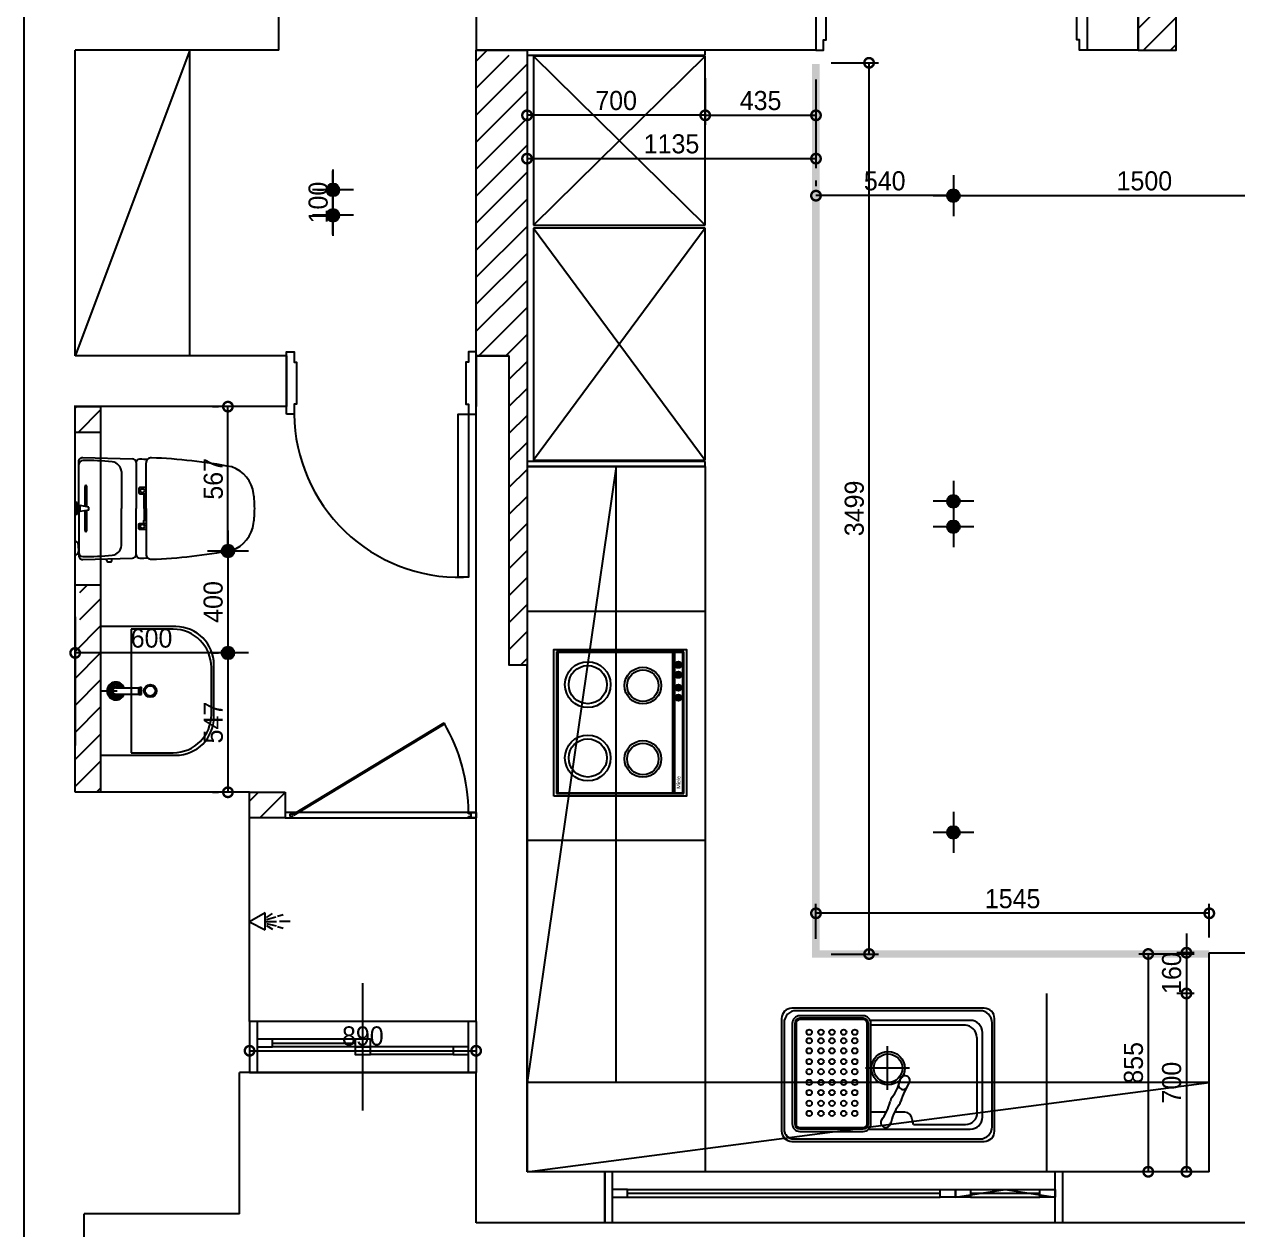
# Model space of a CAD drawing. Header units: inches. Extents: x -4181 to 116552, y 25636 to 44656.
# Drawn here: x 38872 to 43639, y 30364 to 35097 of the extents above; entities that cross this region are included whole.
import ezdxf

# ---------------------------------------------------------------- set-up
doc = ezdxf.new("R2010")
doc.units = ezdxf.units.IN
doc.header["$LTSCALE"] = 50
doc.header["$MEASUREMENT"] = 0
for name, color, linetype in [('01-FUR', 6, 'Continuous'), ('02-wal', 2, 'Continuous'), ('03-WAL NEW', 3, 'Continuous'), ('06-LIGHT', 4, 'Continuous'), ('07-dim wal', 5, 'Continuous'), ('08-hat', 8, 'Continuous'), ('6fur', 6, 'Continuous'), ('CO-BATH', 6, 'Continuous'), ('CO-DO-FR', 7, 'Continuous'), ('CO-DOOR', 8, 'Continuous'), ('RC-LIGHT', 7, 'Continuous'), ('도면층2', 2, 'Continuous'), ('도면층4', 4, 'Continuous'), ('도면층5', 5, 'Continuous')]:
    doc.layers.add(name, color=color, linetype=linetype)
doc.styles.add('DH-TEXT', font='')
doc.styles.add('스타일1', font='HY울릉도M.TTF')
doc.styles.get('DH-TEXT').set_extended_font_data('HY울릉도L')
doc.dimstyles.new('30', dxfattribs={"dimscale": 30, "dimtxt": 2.5, "dimasz": 2.5, "dimexe": 1.25, "dimexo": 2, "dimtad": 1, "dimdec": 0, "dimtxsty": '스타일1', "dimblk": 'DOTSMALL', "dimcen": 2.5, "dimclrd": 1, "dimclre": 1, "dimclrt": 2, "dimadec": 0, "dimazin": 0, "dimtfac": 1, "dimtix": 1, "dimtmove": 0, "dimatfit": 3, "dimldrblk": 'DOTSMALL', "dimfxl": 1.25, "dimarcsym": 0})

# ---------------------------------------------------------------- blocks, each defined once
blk = doc.blocks.new('asfsd')
at = {"layer": '07-dim wal', "transparency": 33554687}
h = blk.add_hatch(dxfattribs=at)
h.set_pattern_fill('ANSI31', color=3, scale=600)
h.paths.add_polyline_path([(18265.6, 37903.4), (18265.6, 39319.5), (18165.6, 39319.4), (18165.6, 39319.2), (18015.6, 39319.2), (17915.6, 39318.9), (17915.6, 39257.4), (18115.6, 39257.4), (18115.6, 37903.4)])
h.paths.add_polyline_path([(18115.6, 35287.4), (18265.6, 35287.4), (18265.6, 36703.4), (18115.6, 36703.4)])
at = {"layer": '02-wal'}
for p, q in [((18115.6, 35287.4), (18115.6, 39257.4)), ((13740.6, 29503.4), (13740.6, 35487.4)), ((14740.6, 35287.4), (14740.6, 35487.4)), ((15515.6, 35487.4), (15515.6, 35287.4)), ((16850.6, 35487.4), (16850.6, 35342.4)), ((17915.6, 35487.4), (17915.6, 35342.4)), ((14740.6, 35287.4), (13940.6, 35287.4)), ((13940.6, 34087.4), (13940.6, 35287.4)), ((15645.6, 35287.4), (15515.6, 35287.4)), ((16850.6, 35287.4), (15645.6, 35287.4)), ((18115.6, 35287.4), (17915.6, 35287.4)), ((14770.6, 34087.4), (13940.6, 34087.4)), ((14770.6, 34087.4), (14770.6, 33887.4)), ((15515.6, 34087.4), (15515.6, 34087.4)), ((15515.6, 34087.4), (15645.6, 34087.4)), ((15515.6, 34087.4), (15515.6, 33887.4)), ((15645.6, 32872.4), (15645.6, 34087.4)), ((13940.6, 32373.4), (13940.6, 33887.4)), ((14770.6, 33887.4), (13940.6, 33887.4)), ((15515.6, 31473.4), (15515.6, 33887.4)), ((15515.6, 33887.4), (15515.6, 33887.4)), ((15715.6, 32872.4), (15645.6, 32872.4)), ((15715.6, 30883.4), (15715.6, 32872.4)), ((14625.6, 32373.4), (13940.6, 32373.4)), ((14625.6, 31473.4), (14625.6, 32373.4)), ((18395.6, 30883.4), (18395.6, 31743.4)), ((18395.6, 31743.4), (18840.6, 31743.4)), ((15515.6, 31473.4), (14625.6, 31473.4)), ((14585.6, 30718.4), (14585.6, 31273.4)), ((15515.6, 31273.4), (14585.6, 31273.4)), ((15515.6, 30683.4), (15515.6, 31273.4)), ((18395.6, 30883.4), (15715.6, 30883.4)), ((13975.6, 29703.4), (13975.6, 30718.4)), ((14585.6, 30718.4), (13975.6, 30718.4)), ((18595.6, 30683.4), (15515.6, 30683.4))]:
    blk.add_line(p, q, dxfattribs=at)
at = {"layer": '03-WAL NEW'}
for points in [[(18115.6, 35287.4), (18265.6, 35287.4), (18265.6, 39319.5), (18115.6, 39319.4), (18115.6, 39319.2)], [(18115.6, 39257.4), (18115.6, 35287.4)]]:
    blk.add_lwpolyline(points, dxfattribs=at)
at = {"layer": 'CO-DO-FR'}
for points in [[(16850.6, 35432.4), (16850.6, 35287.4), (16880.6, 35287.4), (16880.6, 35327.4), (16890.6, 35327.4), (16890.6, 35437.4), (16880.6, 35437.4), (16880.6, 35487.4), (16850.6, 35487.4)], [(17915.6, 35477.4), (17915.6, 35287.4), (17885.6, 35287.4), (17885.6, 35327.4), (17875.6, 35327.4), (17875.6, 35437.4), (17885.6, 35437.4), (17885.6, 35477.4), (17915.6, 35477.4)], [(14770.6, 33857.4), (14770.6, 34102.4), (14800.6, 34102.4), (14800.6, 34062.4), (14810.6, 34062.4), (14810.6, 33897.4), (14800.6, 33897.4), (14800.6, 33857.4), (14770.6, 33857.4)], [(15515.6, 33857.4), (15515.6, 34102.4), (15485.6, 34102.4), (15485.6, 34062.4), (15475.6, 34062.4), (15475.6, 33897.4), (15485.6, 33897.4), (15485.6, 33857.4), (15515.6, 33857.4)]]:
    blk.add_lwpolyline(points, close=True, dxfattribs=at)
at = {"layer": 'CO-DOOR'}
blk.add_lwpolyline([(15445.6, 33217.4), (15445.6, 33857.4), (15485.6, 33857.4), (15485.6, 33217.4)], close=True, dxfattribs=at)
blk.add_arc((15450.3, 33867), 649.8, 180.8496, 271.3454, dxfattribs=at)
blk = doc.blocks.new('cjswjdeh')
at = {"layer": '03-WAL NEW'}
h = blk.add_hatch(dxfattribs=at)
h.set_pattern_fill('ANSI31', color=256, scale=600)
h.set_pattern_definition([(45, (25131.82, -291.71), (-53.03301, 53.03301), [])])
h.paths.add_polyline_path([(40847.4, 34995.7), (40809.3, 34995.7), (40777.4, 34947.4), (40777.4, 34995.7), (40647.4, 34995.7), (40647.4, 33795.7), (40777.4, 33795.7), (40777.4, 32580.7), (40847.4, 32580.7)])
at = {"layer": '01-FUR', "color": 8}
blk.add_line((39522.4, 33795.7), (39522.4, 34995.7), dxfattribs=at)
at = {"layer": '02-wal'}
for p, q in [((41152.4, 30391.7), (41152.4, 30591.7)), ((42952.4, 30391.7), (42952.4, 30591.7))]:
    blk.add_line(p, q, dxfattribs=at)
at = {"layer": '03-WAL NEW'}
for points in [[(40777.4, 33795.7), (40647.4, 33795.7), (40647.4, 34995.7), (40847.4, 34995.7), (40847.4, 33795.7)], [(40777.4, 34995.7), (40847.4, 34995.7), (40847.4, 32580.7), (40777.4, 32580.7), (40777.4, 33795.7)]]:
    blk.add_lwpolyline(points, dxfattribs=at)
at = {"layer": '08-hat'}
for p, q in [((41547.4, 34995.3), (40847.4, 34995.3)), ((40847.4, 34995.3), (40847.4, 34975.3)), ((41547.4, 34975.3), (41547.4, 34995.3)), ((40847.4, 34975.3), (41547.4, 34975.3)), ((41547.4, 34971.3), (40872.4, 34308.3)), ((40872.4, 34971.3), (41547.4, 34308.3)), ((41547.4, 34971.3), (40872.4, 34971.3)), ((40872.4, 34971.3), (40872.4, 34308.3)), ((41547.4, 34308.3), (41547.4, 34971.3)), ((40872.4, 34308.3), (41547.4, 34308.3)), ((41547.4, 34296), (40872.4, 33385)), ((40872.4, 34296), (41547.4, 33385)), ((41547.4, 34296), (40872.4, 34296)), ((40872.4, 34296), (40872.4, 33385)), ((41547.4, 33385), (41547.4, 34296)), ((39072.4, 32081.7), (39072.4, 33600.4)), ((39072.4, 33595.7), (39172.4, 33595.7)), ((39072.4, 33589.3), (39078.8, 33595.7)), ((39084.9, 33495.7), (39172.4, 33583.2)), ((39172.4, 33595.7), (39172.4, 32081.7)), ((39072.4, 33495.7), (39172.4, 33495.7)), ((39086.6, 33203.7), (39086.6, 33368.3)), ((39311.6, 33376.1), (39311.6, 33195.7)), ((39350.9, 33195.7), (39350.9, 33375)), ((41547.4, 33380.7), (40847.4, 33380.7)), ((40847.4, 33380.7), (40847.4, 33360.7)), ((40872.4, 33385), (41547.4, 33385)), ((41547.4, 33360.7), (41547.4, 33380.7)), ((39253.8, 33340.9), (39253.8, 33195.7)), ((41547.4, 33360.7), (40847.4, 33360.7)), ((41197.4, 33360.7), (40847.4, 30941.7)), ((40847.4, 33360.7), (41547.4, 33360.7)), ((41197.4, 33360.7), (40847.4, 33360.7)), ((40847.4, 33360.7), (40847.4, 30591.7)), ((41197.4, 30941.7), (41197.4, 33360.7)), ((41547.4, 33360.7), (41547.4, 32791.7)), ((39111.2, 33204.2), (39111.2, 33282.2)), ((39118.2, 33203.2), (39118.2, 33282.2)), ((39343.8, 33195.7), (39343.8, 33242)), ((39080.2, 33219.7), (39070.2, 33219.7)), ((39080.2, 33171.7), (39080.2, 33219.7)), ((39085, 33202.6), (39080.2, 33208.1)), ((39085, 33188.8), (39080.2, 33183.3)), ((39092, 33207), (39085, 33202.6)), ((39085, 33188.8), (39085, 33202.6)), ((39092, 33184.4), (39085, 33188.8)), ((39086.6, 33187.7), (39086.6, 33023.1)), ((39126.3, 33201.7), (39092, 33207)), ((39092, 33184.4), (39092, 33207)), ((39126.3, 33189.7), (39092, 33184.4)), ((39111.2, 33109.2), (39111.2, 33187.2)), ((39118.2, 33109.2), (39118.2, 33188.2)), ((39126.3, 33189.7), (39126.3, 33201.7)), ((39253.8, 33050.5), (39253.8, 33195.7)), ((39311.6, 33015.3), (39311.6, 33195.7)), ((39343.8, 33195.7), (39343.8, 33149.4)), ((39350.9, 33195.7), (39350.9, 33016.4)), ((39080.2, 33171.7), (39070.2, 33171.7)), ((39085.2, 33040), (39085.2, 33052.5)), ((39085.2, 33040), (39085.2, 33027.5)), ((39196.6, 32990.7), (39196.6, 32998)), ((39200.6, 32986.7), (39212.7, 32986.7)), ((39216.7, 32990.7), (39216.7, 32998.4)), ((39072.4, 32895.7), (39172.4, 32895.7)), ((39091.2, 32865.6), (39121.3, 32895.7)), ((39091.2, 32759.5), (39172.4, 32840.8)), ((41547.4, 32791.7), (40847.4, 32791.7)), ((41547.4, 32791.7), (41547.4, 31291.7)), ((39072.4, 32634.7), (39172.4, 32734.7)), ((39467.4, 32732), (39172.4, 32732)), ((39172.4, 32732), (39172.4, 32227)), ((39457.4, 32722), (39292.4, 32722)), ((39292.4, 32722), (39292.4, 32237)), ((39072.4, 32528.6), (39172.4, 32628.6)), ((41463.2, 32632.7), (40963.2, 32632.7)), ((40963.2, 32632.7), (40963.2, 32333.5)), ((41419.5, 32630.1), (40968, 32630.1)), ((40968, 32630.1), (40968, 32333.5)), ((41419.5, 32333.5), (41419.5, 32630.1)), ((41423.2, 32333.5), (41423.2, 32632.7)), ((41426.7, 32631.1), (41426.7, 32333.5)), ((41459.8, 32631.1), (41426.7, 32631.1)), ((41459.8, 32333.5), (41459.8, 32631.1)), ((41463.2, 32333.5), (41463.2, 32632.7)), ((39607.4, 32387), (39607.4, 32572)), ((39617.4, 32377), (39617.4, 32582)), ((41432.6, 32580.7), (41451.4, 32580.7)), ((41432.7, 32583.7), (41451.4, 32583.7)), ((39072.4, 32422.6), (39172.4, 32522.6)), ((41432.6, 32541.6), (41451.4, 32541.6)), ((41432.7, 32544.6), (41451.4, 32544.6)), ((39172.4, 32479.5), (39237.4, 32479.5)), ((39232.4, 32492), (39322.9, 32492)), ((39232.4, 32467), (39322.9, 32467)), ((39322.9, 32493), (39327.9, 32493)), ((39322.9, 32466), (39322.9, 32493)), ((39322.9, 32466), (39327.9, 32466)), ((39327.9, 32494), (39332.9, 32494)), ((39327.9, 32465), (39327.9, 32494)), ((39327.9, 32465), (39332.9, 32465)), ((39332.9, 32465), (39332.9, 32494)), ((41432.6, 32490.9), (41451.4, 32490.9)), ((41432.7, 32493.9), (41451.4, 32493.9)), ((39072.4, 32316.5), (39172.4, 32416.5)), ((41432.6, 32451.7), (41451.4, 32451.7)), ((41432.7, 32454.7), (41451.4, 32454.7)), ((39927.8, 31994.2), (40521.4, 32354.2)), ((40523.9, 32349.9), (39930.3, 31989.9)), ((40521.4, 32354.2), (40523.9, 32349.9)), ((40963.2, 32344.7), (40963.2, 32076.7)), ((40968, 32342.1), (40968, 32080.1)), ((41419.5, 32080.1), (41419.5, 32342.1)), ((41423.2, 32076.7), (41423.2, 32344.7)), ((41426.7, 32343.1), (41426.7, 32078.9)), ((41459.8, 32078.9), (41459.8, 32343.1)), ((41463.2, 32076.7), (41463.2, 32344.7)), ((39072.4, 32210.4), (39172.4, 32310.4)), ((39172.4, 32227), (39467.4, 32227)), ((39292.4, 32237), (39457.4, 32237)), ((39072.4, 32104.4), (39172.4, 32204.4)), ((39172.4, 32081.7), (39072.4, 32081.7)), ((39155.8, 32081.7), (39172.4, 32098.3)), ((39757.4, 32081.7), (39897.4, 32081.7)), ((39757.4, 31981.7), (39757.4, 32081.7)), ((39757.4, 32046.9), (39792.2, 32081.7)), ((39798.3, 31981.7), (39897.4, 32080.8)), ((39897.4, 32081.7), (39897.4, 31981.7)), ((40968, 32080.1), (41419.5, 32080.1)), ((40963.2, 32076.7), (41463.2, 32076.7)), ((41426.7, 32078.9), (41459.8, 32078.9)), ((40647.4, 32001.7), (39897.4, 32001.7)), ((39897.4, 32001.7), (39897.4, 31981.7)), ((39927.4, 32001.7), (39897.4, 32001.7)), ((39897.4, 32001.7), (39897.4, 31981.7)), ((39917.4, 31986.7), (39917.4, 31996.7)), ((39917.4, 31996.7), (39927.4, 31996.7)), ((39927.4, 31986.7), (39917.4, 31986.7)), ((39927.4, 31996.7), (39927.4, 32001.7)), ((39927.4, 31981.7), (39927.4, 31986.7)), ((39930.3, 31989.9), (39927.8, 31994.2)), ((40617.4, 31996.7), (40617.4, 32001.7)), ((40617.4, 32001.7), (40647.4, 32001.7)), ((40627.4, 31996.7), (40617.4, 31996.7)), ((40617.4, 31981.7), (40617.4, 31986.7)), ((40617.4, 31986.7), (40627.4, 31986.7)), ((40627.4, 31986.7), (40627.4, 31996.7)), ((40647.4, 31981.7), (40647.4, 32001.7)), ((40647.4, 32001.7), (40647.4, 31981.7)), ((39897.4, 31981.7), (39757.4, 31981.7)), ((39897.4, 31981.7), (40647.4, 31981.7)), ((39897.4, 31981.7), (39927.4, 31981.7)), ((40647.4, 31981.7), (40617.4, 31981.7)), ((41547.4, 31891.7), (40847.4, 31891.7)), ((39818.5, 31608.3), (39757.8, 31572.8)), ((39819.1, 31542.1), (39818.5, 31608.3)), ((39823.8, 31590.4), (39847.3, 31605.5)), ((39757.8, 31572.8), (39819.1, 31542.1)), ((39814.8, 31564.4), (39816.9, 31564.4)), ((39815.7, 31584.1), (39816.7, 31584.1)), ((39821.9, 31574.5), (39863.4, 31574.9)), ((39823.4, 31582.7), (39861.2, 31592.8)), ((39823.5, 31566.3), (39861.6, 31556.9)), ((39824.1, 31558.6), (39847.9, 31543.9)), ((39866.9, 31595.4), (39889.4, 31602.3)), ((39874.8, 31575), (39916.8, 31575.4)), ((39867.3, 31554.4), (39889.9, 31547.9)), ((41547.4, 31291.7), (41547.4, 30591.7)), ((42887.4, 31291.7), (42887.4, 30591.7)), ((42626.5, 31224.2), (41904.5, 31224.2)), ((41857, 31176.7), (41857, 30758.7)), ((42168.1, 31204.2), (41919, 31204.2)), ((42168.1, 31194.2), (41919, 31194.2)), ((42168.1, 31189.2), (41919, 31189.2)), ((42588.5, 31186.2), (42195.6, 31186.2)), ((42674, 30768.2), (42674, 31176.7)), ((41889, 31174.2), (41889, 30780.2)), ((41899, 31174.2), (41899, 30780.2)), ((41904, 31174.2), (41904, 30780.2)), ((42183.1, 30780.2), (42183.1, 31174.2)), ((42188.1, 30780.2), (42188.1, 31174.2)), ((42198.1, 30780.2), (42198.1, 31174.2)), ((42569.5, 31167.2), (42198.1, 31167.2)), ((42636, 30806.2), (42636, 31138.7)), ((42263.7, 30913.2), (42263.7, 31085.5)), ((42616.2, 30824.7), (42616.2, 31119.2)), ((42177.5, 30999.3), (42349.9, 30999.3)), ((40847.4, 30591.7), (43527.4, 30941.7)), ((43527.4, 30941.7), (40847.4, 30941.7)), ((42258.8, 30825.2), (42198.1, 30825.2)), ((42332, 30825.2), (42291.2, 30825.2)), ((42365.3, 30777.7), (42360.5, 30796.7)), ((41919, 30765.2), (42168.1, 30765.2)), ((41919, 30760.2), (42168.1, 30760.2)), ((41919, 30750.2), (42168.1, 30750.2)), ((42189.1, 30758.7), (42588.5, 30758.7)), ((42365.3, 30777.7), (42569.5, 30777.7)), ((41895, 30720.7), (42626.5, 30720.7))]:
    blk.add_line(p, q, dxfattribs=at)
for points in [[(39086.6, 33368.3), (39086.6, 33380.7, -0.421209), (39102, 33395.7), (39297, 33391.1, -0.001659)], [(39311.6, 33376.1, -0.371724), (39326.3, 33390.5, -0.003515), (39357.3, 33389.6, -0.320541)], [(39350.9, 33278.3), (39326.7, 33278.3, 0.414214), (39322.7, 33274.3), (39322.7, 33257.8, 0.414214), (39326.7, 33253.8), (39342.3, 33253.8), (39350.9, 33253.8)], [(39342.3, 33253.8), (39342.3, 33244, 0.414214), (39344.3, 33242), (39350.9, 33242)], [(39350.9, 33113.1), (39326.7, 33113.1, -0.414214), (39322.7, 33117.1), (39322.7, 33133.6, -0.414214), (39326.7, 33137.6), (39342.3, 33137.6), (39350.9, 33137.6)], [(39342.3, 33137.6), (39342.3, 33147.4, -0.414214), (39344.3, 33149.4), (39350.9, 33149.4)], [(39086.6, 33023.1), (39086.6, 33010.7, 0.421209), (39102, 32995.7), (39297, 33000.3, 0.001659)], [(39311.6, 33015.3, 0.371724), (39326.3, 33000.9, 0.003515), (39357.3, 33001.8, 0.320541)]]:
    blk.add_lwpolyline(points, format="xyb", dxfattribs=at)
blk.add_lwpolyline([(40953.2, 32066.7), (40953.2, 32642.7), (41473.2, 32642.7), (41473.2, 32066.7)], close=True, dxfattribs=at)
blk.add_lwpolyline([(42643.5, 31233.7), (41887.5, 31233.7, 0.414214), (41847.5, 31193.7), (41847.5, 30751.2, 0.414214), (41887.5, 30711.2), (42643.5, 30711.2, 0.414214), (42683.5, 30751.2), (42683.5, 31193.7, 0.414214)], format="xyb", close=True, dxfattribs=at)
for centre, radius in [((39336.6, 33265.7), 8), ((39336.6, 33125.7), 8), ((41086, 32504.4), 89.9), ((41086, 32504.4), 74.9), ((41302.4, 32500.6), 72), ((41302.4, 32500.6), 62), ((41442, 32582.2), 12.5), ((41442, 32582.2), 9.52), ((41442, 32543), 12.5), ((41442, 32543), 9.52), ((39367.4, 32479.5), 25), ((39367.4, 32479.5), 20), ((41442, 32492.3), 12.5), ((41442, 32453.2), 12.5), ((41442, 32492.3), 9.52), ((41442, 32453.2), 9.52), ((41086, 32216.4), 89.9), ((41086, 32216.4), 74.9), ((41302.4, 32212.6), 72), ((41302.4, 32212.6), 62), ((41956, 31139.7), 10.7), ((42002, 31139.7), 10.7), ((42045.4, 31139.7), 10.7), ((42091.4, 31139.7), 10.7), ((42134.8, 31139.7), 10.7), ((41956, 31106.2), 10.7), ((42002, 31106.2), 10.7), ((42045.4, 31106.2), 10.7), ((42091.4, 31106.2), 10.7), ((42134.8, 31106.2), 10.7), ((41956, 31066.5), 10.7), ((41956, 31024.3), 10.7), ((42002, 31066.5), 10.7), ((42002, 31024.3), 10.7), ((42045.4, 31066.5), 10.7), ((42045.4, 31024.3), 10.7), ((42091.4, 31066.5), 10.7), ((42091.4, 31024.3), 10.7), ((42134.8, 31066.5), 10.7), ((42134.8, 31024.3), 10.7), ((42265.6, 30998.4), 65.6), ((42265.6, 30998.4), 56.1), ((41956, 30984.6), 10.7), ((42002, 30984.6), 10.7), ((42045.4, 30984.6), 10.7), ((42091.4, 30984.6), 10.7), ((42134.8, 30984.6), 10.7), ((41956, 30942.5), 10.7), ((42002, 30942.5), 10.7), ((42045.4, 30942.5), 10.7), ((42091.4, 30942.5), 10.7), ((42134.8, 30942.5), 10.7), ((41956, 30902.8), 10.7), ((42002, 30902.8), 10.7), ((42045.4, 30902.8), 10.7), ((42091.4, 30902.8), 10.7), ((42134.8, 30902.8), 10.7), ((41956, 30860.6), 10.7), ((42002, 30860.6), 10.7), ((42045.4, 30860.6), 10.7), ((42091.4, 30860.6), 10.7), ((42134.8, 30860.6), 10.7), ((41956, 30820.9), 10.7), ((42002, 30820.9), 10.7), ((42045.4, 30820.9), 10.7), ((42091.4, 30820.9), 10.7), ((42134.8, 30820.9), 10.7)]:
    blk.add_circle(centre, radius, dxfattribs=at)
for centre, radius, start, end in [((39102.6, 33368.3), 16, 90.6884, 180), ((39114.5, 32384.4), 1000, 84.0563, 90.6884), ((39213.9, 33339.2), 40, 2.4871, 84.0563), ((39296.6, 33376.1), 15, 0, 88.6349), ((39370.9, 33375), 20, 87.6667, 180), ((39281.9, 31190.9), 2205.9, 79.3919, 87.6667), ((39648.6, 33239.9), 125.5, 6.5759, 71.7036), ((39114.7, 33282.2), 3.5, 0, 180), ((39371.6, 33195.7), 405.9, 0, 8.3007), ((39371.6, 33195.7), 405.9, 351.6993, 0), ((39648.6, 33151.5), 125.5, 288.2964, 353.4241), ((39114.7, 33109.2), 3.5, 180, 0), ((39070.2, 33052.5), 15, 0, 90), ((39213.9, 33052.2), 40, 275.9437, 357.5129), ((39070.2, 33027.5), 15, 270, 0), ((39102.6, 33023.1), 16, 180, 269.3116), ((39114.5, 34007), 1000, 269.3116, 275.9437), ((39200.6, 32990.7), 4, 180, 270), ((39212.7, 32990.7), 4, 270, 0), ((39296.6, 33015.3), 15, 271.3651, 0), ((39370.9, 33016.4), 20, 180, 272.3333), ((39281.9, 35200.5), 2205.9, 272.3333, 280.6081), ((39457.4, 32572), 150, 0, 90), ((39467.4, 32582), 150, 0, 90), ((39232.4, 32479.5), 35, 20.9248, 339.0751), ((39232.4, 32479.5), 30, 24.6243, 335.3757), ((39232.4, 32479.5), 25, 30, 330), ((39232.4, 32479.5), 18, 43.9829, 316.017), ((39232.4, 32479.5), 12.5, 90, 270), ((39457.4, 32387), 150, 270, 0), ((39467.4, 32377), 150, 270, 0), ((39909.7, 31998.2), 707.7, 0.2854, 30.2024), ((41904.5, 31176.7), 47.5, 90, 180), ((42626.5, 31176.7), 47.5, 0, 90), ((41919, 31174.2), 30, 90, 180), ((41919, 31174.2), 20, 90, 180), ((41919, 31174.2), 15, 90, 180), ((42168.1, 31174.2), 30, 0, 90), ((42168.1, 31174.2), 20, 0, 90), ((42168.1, 31174.2), 15, 0, 90), ((42588.5, 31138.7), 47.5, 0, 90), ((42566.8, 31119.2), 47.5, 0, 90), ((42132.8, 30994.5), 185.1, 323.6787, 345.202), ((42331.7, 30949.1), 20, 341.8768, 185.5388), ((42574.7, 30791.8), 270.1, 145.9944, 163.4491), ((42325.3, 30935), 20, 196.6147, 301.8543), ((42093.3, 30908.7), 185.1, 321.4118, 346.8606), ((42322.3, 30855.2), 50, 143.6787, 166.8606), ((42457, 30743.5), 185.1, 143.5863, 169.4447), ((42267.8, 30883), 50, 323.5863, 343.4491), ((42199, 30796.7), 28.5, 90, 91.7483), ((42256.8, 30785.7), 20, 130.6945, 0.7549), ((42332, 30796.7), 28.5, 0, 90), ((42569.5, 30825.2), 47.5, 270, 0), ((42588.5, 30806.2), 47.5, 270, 0), ((41895, 30758.7), 38, 180, 270), ((41919, 30780.2), 30, 180, 270), ((41919, 30780.2), 20, 180, 270), ((41919, 30780.2), 15, 180, 270), ((42168.1, 30780.2), 30, 270, 0), ((42168.1, 30780.2), 20, 270, 0), ((42168.1, 30780.2), 15, 270, 0), ((42626.5, 30768.2), 47.5, 270, 0)]:
    blk.add_arc(centre, radius, start, end, dxfattribs=at)
at = {"layer": '6fur', "color": 8}
blk.add_line((39522.4, 34995.7), (39072.4, 33795.7), dxfattribs=at)
at = {"layer": 'CO-BATH', "color": 8}
blk.add_line((39072.4, 32770.5), (39072.4, 32265.5), dxfattribs=at)
at = {"layer": '도면층2', "color": 8}
for p, q in [((39757.4, 31181.7), (39757.4, 30981.7)), ((40647.4, 31181.7), (40647.4, 30981.7))]:
    blk.add_line(p, q, dxfattribs=at)
at = {"layer": '도면층4', "color": 8}
for p, q in [((40202.4, 30831.7), (40202.4, 31331.7)), ((40647.4, 31181.7), (39757.4, 31181.7)), ((39787.4, 31181.7), (39787.4, 30981.7)), ((40617.4, 30981.7), (40617.4, 31181.7)), ((39847.4, 31096.7), (40172.4, 31096.7)), ((40232.4, 31066.7), (40557.4, 31066.7)), ((39757.4, 30981.7), (40647.4, 30981.7))]:
    blk.add_line(p, q, dxfattribs=at)
at = {"layer": '도면층4'}
for p, q in [((42952.4, 30591.7), (41152.4, 30591.7)), ((41152.4, 30591.7), (41152.4, 30391.7)), ((41182.4, 30591.7), (41182.4, 30391.7)), ((42922.4, 30391.7), (42922.4, 30591.7)), ((42952.4, 30391.7), (42952.4, 30591.7)), ((42469.9, 30506.7), (41242.4, 30506.7)), ((42862.4, 30506.7), (42589.9, 30506.7))]:
    blk.add_line(p, q, dxfattribs=at)
at = {"layer": '도면층4', "color": 8}
for points in [[(39787.4, 31111.7), (39787.4, 31081.7), (39847.4, 31081.7), (39847.4, 31111.7)], [(40172.4, 31111.7), (40172.4, 31081.7), (40232.4, 31081.7), (40232.4, 31111.7)], [(40172.4, 31081.7), (40172.4, 31051.7), (40232.4, 31051.7), (40232.4, 31081.7)], [(40557.4, 31081.7), (40557.4, 31051.7), (40617.4, 31051.7), (40617.4, 31081.7)]]:
    blk.add_lwpolyline(points, close=True, dxfattribs=at)
at = {"layer": '도면층4'}
for points in [[(41182.4, 30521.7), (41182.4, 30491.7), (41242.4, 30491.7), (41242.4, 30521.7)], [(42529.9, 30521.7), (42529.9, 30491.7), (42469.9, 30491.7), (42469.9, 30521.7)], [(42589.9, 30521.7), (42589.9, 30491.7), (42529.9, 30491.7), (42529.9, 30521.7)], [(42922.4, 30521.7), (42922.4, 30491.7), (42862.4, 30491.7), (42862.4, 30521.7)]]:
    blk.add_lwpolyline(points, close=True, dxfattribs=at)
blk.add_lwpolyline([(42529.9, 30491.7), (42726.2, 30521.7), (42922.4, 30491.7)], dxfattribs=at)
at = {"layer": '도면층5', "color": 8}
for p, q in [((40172.4, 31111.7), (39847.4, 31111.7)), ((40172.4, 31081.7), (39847.4, 31081.7)), ((40557.4, 31081.7), (40232.4, 31081.7)), ((40557.4, 31051.7), (40232.4, 31051.7))]:
    blk.add_line(p, q, dxfattribs=at)
at = {"layer": '도면층5'}
for p, q in [((41242.4, 30521.7), (42469.9, 30521.7)), ((42589.9, 30521.7), (42862.4, 30521.7)), ((41242.4, 30491.7), (42469.9, 30491.7)), ((42589.9, 30491.7), (42862.4, 30491.7))]:
    blk.add_line(p, q, dxfattribs=at)
at = {"layer": '6fur'}
blk.add_blockref('asfsd', (25131.8, -291.7), dxfattribs=at)
at = {"layer": '08-hat', "style": 'DH-TEXT'}
blk.add_text('Miele', height=15, rotation=90, dxfattribs=at).set_placement((41450.1, 32095.8))
blk = doc.blocks.new('_DOTSMALL')
at = {"color": 0, "linetype": 'ByBlock', "const_width": 0.5}
blk.add_lwpolyline([(-0.0625, 0, 1), (0.0625, 0, 1)], format="xyb", close=True, dxfattribs=at)
blk = doc.blocks.new('*D130')
at = {"layer": '07-dim wal', "color": 1, "lineweight": -2, "transparency": 16777216}
for p, q in [((41547.4, 34885.7), (41547.4, 34702)), ((41982.4, 34880.7), (41982.4, 34702)), ((41547.4, 34739.5), (41982.4, 34739.5))]:
    blk.add_line(p, q, dxfattribs=at)
at = {"layer": 'Defpoints', "color": 0, "transparency": 16777216}
for p in [(41547.4, 34945.7), (41982.4, 34940.7), (41982.4, 34739.5)]:
    blk.add_point(p, dxfattribs=at)
at = {"layer": '07-dim wal', "color": 1, "lineweight": -2, "transparency": 16777216, "xscale": 75, "yscale": 75, "zscale": 75, "rotation": 180}
blk.add_blockref('_DOTSMALL', (41547.4, 34739.5), dxfattribs=at)
at = {"layer": '07-dim wal', "color": 1, "lineweight": -2, "transparency": 16777216, "xscale": 75, "yscale": 75, "zscale": 75}
blk.add_blockref('_DOTSMALL', (41982.4, 34739.5), dxfattribs=at)
at = {"layer": '07-dim wal', "color": 2, "transparency": 16777216, "insert": (41764.9, 34797.2), "char_height": 75, "attachment_point": 5, "style": '스타일1'}
blk.add_mtext('435', dxfattribs=at)
blk = doc.blocks.new('*D131')
at = {"layer": '07-dim wal', "color": 1, "lineweight": -2, "transparency": 16777216}
for p, q in [((40847.4, 34885.7), (40847.4, 34702)), ((41547.4, 34885.7), (41547.4, 34702)), ((41547.4, 34739.5), (40847.4, 34739.5))]:
    blk.add_line(p, q, dxfattribs=at)
at = {"layer": 'Defpoints', "color": 0, "transparency": 16777216}
for p in [(40847.4, 34945.7), (41547.4, 34945.7), (40847.4, 34739.5)]:
    blk.add_point(p, dxfattribs=at)
at = {"layer": '07-dim wal', "color": 1, "lineweight": -2, "transparency": 16777216, "xscale": 75, "yscale": 75, "zscale": 75, "rotation": 180}
blk.add_blockref('_DOTSMALL', (40847.4, 34739.5), dxfattribs=at)
at = {"layer": '07-dim wal', "color": 1, "lineweight": -2, "transparency": 16777216, "xscale": 75, "yscale": 75, "zscale": 75}
blk.add_blockref('_DOTSMALL', (41547.4, 34739.5), dxfattribs=at)
at = {"layer": '07-dim wal', "color": 2, "transparency": 16777216, "insert": (41197.4, 34797.2), "char_height": 75, "attachment_point": 5, "style": '스타일1'}
blk.add_mtext('700', dxfattribs=at)
blk = doc.blocks.new('*D132')
at = {"layer": '07-dim wal', "color": 1, "lineweight": -2, "transparency": 16777216}
for p, q in [((40847.4, 34885.7), (40847.4, 34532)), ((41982.4, 34880.7), (41982.4, 34532)), ((40847.4, 34569.5), (41982.4, 34569.5))]:
    blk.add_line(p, q, dxfattribs=at)
at = {"layer": 'Defpoints', "color": 0, "transparency": 16777216}
for p in [(40847.4, 34945.7), (41982.4, 34940.7), (41982.4, 34569.5)]:
    blk.add_point(p, dxfattribs=at)
at = {"layer": '07-dim wal', "color": 1, "lineweight": -2, "transparency": 16777216, "xscale": 75, "yscale": 75, "zscale": 75, "rotation": 180}
blk.add_blockref('_DOTSMALL', (40847.4, 34569.5), dxfattribs=at)
at = {"layer": '07-dim wal', "color": 1, "lineweight": -2, "transparency": 16777216, "xscale": 75, "yscale": 75, "zscale": 75}
blk.add_blockref('_DOTSMALL', (41982.4, 34569.5), dxfattribs=at)
at = {"layer": '07-dim wal', "color": 2, "transparency": 16777216, "insert": (41414.9, 34627.2), "char_height": 75, "attachment_point": 5, "style": '스타일1'}
blk.add_mtext('1135', dxfattribs=at)
blk = doc.blocks.new('*D133')
at = {"layer": '07-dim wal', "color": 1, "lineweight": -2, "transparency": 16777216}
for p, q in [((43437.5, 31526.7), (43437.5, 31216.7)), ((43467.4, 31451.7), (43400, 31451.7)), ((43467.4, 31291.7), (43400, 31291.7))]:
    blk.add_line(p, q, dxfattribs=at)
at = {"layer": 'Defpoints', "color": 0, "transparency": 16777216}
for p in [(43527.4, 31451.7), (43437.5, 31291.7), (43527.4, 31291.7)]:
    blk.add_point(p, dxfattribs=at)
at = {"layer": '07-dim wal', "color": 1, "lineweight": -2, "transparency": 16777216, "xscale": 75, "yscale": 75, "zscale": 75}
for p, rotation in [((43437.5, 31451.7), 270), ((43437.5, 31291.7), 90)]:
    blk.add_blockref('_DOTSMALL', p, dxfattribs=dict(at, rotation=rotation))
at = {"layer": '07-dim wal', "color": 2, "transparency": 16777216, "insert": (43379.7, 31371.7), "char_height": 75, "attachment_point": 5, "rotation": 90, "style": '스타일1'}
blk.add_mtext('160', dxfattribs=at)
blk = doc.blocks.new('*D134')
at = {"layer": '07-dim wal', "color": 1, "lineweight": -2, "transparency": 16777216}
for p, q in [((43467.4, 31446.7), (43250, 31446.7)), ((43287.5, 31446.7), (43287.5, 30591.7)), ((43467.4, 30591.7), (43250, 30591.7))]:
    blk.add_line(p, q, dxfattribs=at)
at = {"layer": 'Defpoints', "color": 0, "transparency": 16777216}
for p in [(43527.4, 31446.7), (43287.5, 30591.7), (43527.4, 30591.7)]:
    blk.add_point(p, dxfattribs=at)
at = {"layer": '07-dim wal', "color": 1, "lineweight": -2, "transparency": 16777216, "xscale": 75, "yscale": 75, "zscale": 75}
for p, rotation in [((43287.5, 31446.7), 90), ((43287.5, 30591.7), 270)]:
    blk.add_blockref('_DOTSMALL', p, dxfattribs=dict(at, rotation=rotation))
at = {"layer": '07-dim wal', "color": 2, "transparency": 16777216, "insert": (43229.8, 31019.2), "char_height": 75, "attachment_point": 5, "rotation": 90, "style": '스타일1'}
blk.add_mtext('855', dxfattribs=at)
blk = doc.blocks.new('*D135')
at = {"layer": '07-dim wal', "color": 1, "lineweight": -2, "transparency": 16777216}
for p, q in [((43467.4, 31291.7), (43400, 31291.7)), ((43437.5, 31291.7), (43437.5, 30591.7)), ((43467.4, 30591.7), (43400, 30591.7))]:
    blk.add_line(p, q, dxfattribs=at)
at = {"layer": 'Defpoints', "color": 0, "transparency": 16777216}
for p in [(43527.4, 31291.7), (43437.5, 30591.7), (43527.4, 30591.7)]:
    blk.add_point(p, dxfattribs=at)
at = {"layer": '07-dim wal', "color": 1, "lineweight": -2, "transparency": 16777216, "xscale": 75, "yscale": 75, "zscale": 75}
for p, rotation in [((43437.5, 31291.7), 90), ((43437.5, 30591.7), 270)]:
    blk.add_blockref('_DOTSMALL', p, dxfattribs=dict(at, rotation=rotation))
at = {"layer": '07-dim wal', "color": 2, "transparency": 16777216, "insert": (43379.8, 30941.7), "char_height": 75, "attachment_point": 5, "rotation": 90, "style": '스타일1'}
blk.add_mtext('700', dxfattribs=at)
blk = doc.blocks.new('*D136')
at = {"layer": '07-dim wal', "color": 1, "lineweight": -2, "transparency": 16777216}
for p, q in [((41982.4, 31506.7), (41982.4, 31644)), ((43527.4, 31606.5), (41982.4, 31606.5)), ((43527.4, 31511.7), (43527.4, 31644))]:
    blk.add_line(p, q, dxfattribs=at)
at = {"layer": 'Defpoints', "color": 0, "transparency": 16777216}
for p in [(41982.4, 31606.5), (41982.4, 31446.7), (43527.4, 31451.7)]:
    blk.add_point(p, dxfattribs=at)
at = {"layer": '07-dim wal', "color": 1, "lineweight": -2, "transparency": 16777216, "xscale": 75, "yscale": 75, "zscale": 75, "rotation": 180}
blk.add_blockref('_DOTSMALL', (41982.4, 31606.5), dxfattribs=at)
at = {"layer": '07-dim wal', "color": 1, "lineweight": -2, "transparency": 16777216, "xscale": 75, "yscale": 75, "zscale": 75}
blk.add_blockref('_DOTSMALL', (43527.4, 31606.5), dxfattribs=at)
at = {"layer": '07-dim wal', "color": 2, "transparency": 16777216, "insert": (42754.9, 31663.5), "char_height": 75, "attachment_point": 5, "style": '스타일1'}
blk.add_mtext('1545', dxfattribs=at)
blk = doc.blocks.new('*D137')
at = {"layer": '07-dim wal', "color": 1, "lineweight": -2, "transparency": 16777216}
for p, q in [((42042.4, 34945.7), (42228.5, 34945.7)), ((42191, 31446.7), (42191, 34945.7)), ((42042.4, 31446.7), (42228.5, 31446.7))]:
    blk.add_line(p, q, dxfattribs=at)
at = {"layer": 'Defpoints', "color": 0, "transparency": 16777216}
for p in [(41982.4, 34945.7), (42191, 34945.7), (41982.4, 31446.7)]:
    blk.add_point(p, dxfattribs=at)
at = {"layer": '07-dim wal', "color": 1, "lineweight": -2, "transparency": 16777216, "xscale": 75, "yscale": 75, "zscale": 75}
for p, rotation in [((42191, 34945.7), 90), ((42191, 31446.7), 270)]:
    blk.add_blockref('_DOTSMALL', p, dxfattribs=dict(at, rotation=rotation))
at = {"layer": '07-dim wal', "color": 2, "transparency": 16777216, "insert": (42133.2, 33196.2), "char_height": 75, "attachment_point": 5, "rotation": 90, "style": '스타일1'}
blk.add_mtext('3499', dxfattribs=at)
blk = doc.blocks.new('1')
at = {"linetype": 'Continuous'}
h = blk.add_hatch(color=4, dxfattribs=at)
h.dxf.hatch_style = 1
edge = h.paths.add_edge_path()
edge.add_arc((11539653.5, -14273503.8), 37.5, 0, 360)
at = {"color": 1, "linetype": 'Continuous'}
for p, q in [((11539653.5, -14273637.1), (11539653.5, -14273370.5)), ((11539520.2, -14273503.8), (11539786.8, -14273503.8))]:
    blk.add_line(p, q, dxfattribs=at)
at = {"color": 4, "linetype": 'Continuous'}
for radius in [41.5, 37.5]:
    blk.add_circle((11539653.5, -14273503.8), radius, dxfattribs=at)
blk = doc.blocks.new('*D146')
at = {"layer": '07-dim wal', "color": 1, "lineweight": -2, "transparency": 16777216}
for p, q in [((40084.9, 34272), (40084.9, 34522)), ((40024.9, 34447), (40047.4, 34447)), ((40024.9, 34347), (40047.4, 34347))]:
    blk.add_line(p, q, dxfattribs=at)
at = {"layer": 'Defpoints', "color": 0, "transparency": 16777216}
for p in [(40084.9, 34447), (40084.9, 34447), (40084.9, 34347)]:
    blk.add_point(p, dxfattribs=at)
at = {"layer": '07-dim wal', "color": 1, "lineweight": -2, "transparency": 16777216, "xscale": 75, "yscale": 75, "zscale": 75}
for p, rotation in [((40084.9, 34447), 270), ((40084.9, 34347), 90)]:
    blk.add_blockref('_DOTSMALL', p, dxfattribs=dict(at, rotation=rotation))
at = {"layer": '07-dim wal', "color": 2, "transparency": 16777216, "insert": (40027.2, 34397), "char_height": 75, "attachment_point": 5, "rotation": 90, "style": '스타일1'}
blk.add_mtext('100', dxfattribs=at)
blk = doc.blocks.new('*D180')
at = {"layer": '07-dim wal', "color": 1, "lineweight": -2, "transparency": 16777216}
for p, q in [((39672.4, 33028.9), (39672.4, 32628.9)), ((39732.4, 33028.9), (39709.9, 33028.9)), ((39732.4, 32628.9), (39709.9, 32628.9))]:
    blk.add_line(p, q, dxfattribs=at)
at = {"layer": 'Defpoints', "color": 0, "transparency": 16777216}
for p in [(39672.4, 33028.9), (39672.4, 32628.9), (39672.4, 32628.9)]:
    blk.add_point(p, dxfattribs=at)
at = {"layer": '07-dim wal', "color": 1, "lineweight": -2, "transparency": 16777216, "xscale": 75, "yscale": 75, "zscale": 75}
for p, rotation in [((39672.4, 33028.9), 90), ((39672.4, 32628.9), 270)]:
    blk.add_blockref('_DOTSMALL', p, dxfattribs=dict(at, rotation=rotation))
at = {"layer": '07-dim wal', "color": 2, "transparency": 16777216, "insert": (39614.7, 32828.9), "char_height": 75, "attachment_point": 5, "rotation": 90, "style": '스타일1'}
blk.add_mtext('400', dxfattribs=at)
blk = doc.blocks.new('*D181')
at = {"layer": '07-dim wal', "color": 1, "lineweight": -2, "transparency": 16777216}
for p, q in [((39072.4, 32688.9), (39072.4, 32666.4)), ((39672.4, 32688.9), (39672.4, 32666.4)), ((39672.4, 32628.9), (39072.4, 32628.9))]:
    blk.add_line(p, q, dxfattribs=at)
at = {"layer": 'Defpoints', "color": 0, "transparency": 16777216}
for p in [(39072.4, 32628.9), (39072.4, 32628.9), (39672.4, 32628.9)]:
    blk.add_point(p, dxfattribs=at)
at = {"layer": '07-dim wal', "color": 1, "lineweight": -2, "transparency": 16777216, "xscale": 75, "yscale": 75, "zscale": 75, "rotation": 180}
blk.add_blockref('_DOTSMALL', (39072.4, 32628.9), dxfattribs=at)
at = {"layer": '07-dim wal', "color": 1, "lineweight": -2, "transparency": 16777216, "xscale": 75, "yscale": 75, "zscale": 75}
blk.add_blockref('_DOTSMALL', (39672.4, 32628.9), dxfattribs=at)
at = {"layer": '07-dim wal', "color": 2, "transparency": 16777216, "insert": (39372.4, 32686.6), "char_height": 75, "attachment_point": 5, "style": '스타일1'}
blk.add_mtext('600', dxfattribs=at)
blk = doc.blocks.new('*D182')
at = {"layer": '07-dim wal', "color": 1, "lineweight": -2, "transparency": 16777216}
for p, q in [((39612.4, 33595.7), (39634.9, 33595.7)), ((39672.4, 33028.9), (39672.4, 33595.7)), ((39732.4, 33028.9), (39709.9, 33028.9))]:
    blk.add_line(p, q, dxfattribs=at)
at = {"layer": 'Defpoints', "color": 0, "transparency": 16777216}
for p in [(39672.4, 33595.7), (39672.4, 33595.7), (39672.4, 33028.9)]:
    blk.add_point(p, dxfattribs=at)
at = {"layer": '07-dim wal', "color": 1, "lineweight": -2, "transparency": 16777216, "xscale": 75, "yscale": 75, "zscale": 75}
for p, rotation in [((39672.4, 33595.7), 90), ((39672.4, 33028.9), 270)]:
    blk.add_blockref('_DOTSMALL', p, dxfattribs=dict(at, rotation=rotation))
at = {"layer": '07-dim wal', "color": 2, "transparency": 16777216, "insert": (39615.3, 33312.3), "char_height": 75, "attachment_point": 5, "rotation": 90, "style": '스타일1'}
blk.add_mtext('567', dxfattribs=at)
blk = doc.blocks.new('*D183')
at = {"layer": '07-dim wal', "color": 1, "lineweight": -2, "transparency": 16777216}
for p, q in [((39612.4, 32628.9), (39634.9, 32628.9)), ((39672.4, 32628.9), (39672.4, 32081.7)), ((39612.4, 32081.7), (39634.9, 32081.7))]:
    blk.add_line(p, q, dxfattribs=at)
at = {"layer": 'Defpoints', "color": 0, "transparency": 16777216}
for p in [(39672.4, 32628.9), (39672.4, 32081.7), (39672.4, 32081.7)]:
    blk.add_point(p, dxfattribs=at)
at = {"layer": '07-dim wal', "color": 1, "lineweight": -2, "transparency": 16777216, "xscale": 75, "yscale": 75, "zscale": 75}
for p, rotation in [((39672.4, 32628.9), 90), ((39672.4, 32081.7), 270)]:
    blk.add_blockref('_DOTSMALL', p, dxfattribs=dict(at, rotation=rotation))
at = {"layer": '07-dim wal', "color": 2, "transparency": 16777216, "insert": (39615.4, 32355.3), "char_height": 75, "attachment_point": 5, "rotation": 90, "style": '스타일1'}
blk.add_mtext('547', dxfattribs=at)
blk = doc.blocks.new('*D185')
at = {"layer": '07-dim wal', "color": 1, "lineweight": -2, "transparency": 16777216}
for p, q in [((39757.4, 31121.7), (39757.4, 31029.2)), ((40647.4, 31121.7), (40647.4, 31029.2)), ((39757.4, 31066.7), (40647.4, 31066.7))]:
    blk.add_line(p, q, dxfattribs=at)
at = {"layer": 'Defpoints', "color": 0, "transparency": 16777216}
for p in [(39757.4, 31181.7), (40647.4, 31181.7), (40647.4, 31066.7)]:
    blk.add_point(p, dxfattribs=at)
at = {"layer": '07-dim wal', "color": 1, "lineweight": -2, "transparency": 16777216, "xscale": 75, "yscale": 75, "zscale": 75, "rotation": 180}
blk.add_blockref('_DOTSMALL', (39757.4, 31066.7), dxfattribs=at)
at = {"layer": '07-dim wal', "color": 1, "lineweight": -2, "transparency": 16777216, "xscale": 75, "yscale": 75, "zscale": 75}
blk.add_blockref('_DOTSMALL', (40647.4, 31066.7), dxfattribs=at)
at = {"layer": '07-dim wal', "color": 2, "transparency": 16777216, "insert": (40202.4, 31124.5), "char_height": 75, "attachment_point": 5, "style": '스타일1'}
blk.add_mtext('890', dxfattribs=at)
blk = doc.blocks.new('*D186')
at = {"layer": '07-dim wal', "color": 1, "lineweight": -2, "transparency": 16777216}
for p, q in [((41982.4, 34483), (41982.4, 34461.6)), ((42522.4, 34484.1), (42522.4, 34461.6)), ((42522.4, 34424.1), (41982.4, 34424.1))]:
    blk.add_line(p, q, dxfattribs=at)
at = {"layer": 'Defpoints', "color": 0, "transparency": 16777216}
for p in [(41982.4, 34424.1), (41982.4, 34423), (42522.4, 34424.1)]:
    blk.add_point(p, dxfattribs=at)
at = {"layer": '07-dim wal', "color": 1, "lineweight": -2, "transparency": 16777216, "xscale": 75, "yscale": 75, "zscale": 75, "rotation": 180}
blk.add_blockref('_DOTSMALL', (41982.4, 34424.1), dxfattribs=at)
at = {"layer": '07-dim wal', "color": 1, "lineweight": -2, "transparency": 16777216, "xscale": 75, "yscale": 75, "zscale": 75}
blk.add_blockref('_DOTSMALL', (42522.4, 34424.1), dxfattribs=at)
at = {"layer": '07-dim wal', "color": 2, "transparency": 16777216, "insert": (42252.4, 34481.8), "char_height": 75, "attachment_point": 5, "style": '스타일1'}
blk.add_mtext('540', dxfattribs=at)
blk = doc.blocks.new('*D187')
at = {"layer": '07-dim wal', "color": 1, "lineweight": -2, "transparency": 16777216}
for p, q in [((42522.4, 34484.1), (42522.4, 34461.6)), ((44022.4, 34484.1), (44022.4, 34461.6)), ((42522.4, 34424.1), (44022.4, 34424.1))]:
    blk.add_line(p, q, dxfattribs=at)
at = {"layer": 'Defpoints', "color": 0, "transparency": 16777216}
for p in [(42522.4, 34424.1), (44022.4, 34424.1), (44022.4, 34424.1)]:
    blk.add_point(p, dxfattribs=at)
at = {"layer": '07-dim wal', "color": 1, "lineweight": -2, "transparency": 16777216, "xscale": 75, "yscale": 75, "zscale": 75, "rotation": 180}
blk.add_blockref('_DOTSMALL', (42522.4, 34424.1), dxfattribs=at)
at = {"layer": '07-dim wal', "color": 1, "lineweight": -2, "transparency": 16777216, "xscale": 75, "yscale": 75, "zscale": 75}
blk.add_blockref('_DOTSMALL', (44022.4, 34424.1), dxfattribs=at)
at = {"layer": '07-dim wal', "color": 2, "transparency": 16777216, "insert": (43272.4, 34481.8), "char_height": 75, "attachment_point": 5, "style": '스타일1'}
blk.add_mtext('1500', dxfattribs=at)

msp = doc.modelspace()

# ---------------------------------------------------------------- linework, layer by layer
at = {"layer": '06-LIGHT', "color": 140, "const_width": 30}
msp.add_lwpolyline([(41982.4, 34940.7), (41982.4, 31446.7), (43527.4, 31446.7)], dxfattribs=at)

# ---------------------------------------------------------------- block references
at = {"layer": '07-dim wal'}
msp.add_blockref('cjswjdeh', (0, 0), dxfattribs=at)
at = {"layer": 'RC-LIGHT', "xscale": 0.6024096385271789, "yscale": 0.6024096385271789, "zscale": 0.6024096385271789, "rotation": 180}
for p in [(6991683.4, -8564049.3), (6994120.9, -8564072.2), (6991683.4, -8564149.3), (6994120.9, -8565272.2), (6994120.9, -8565372.2), (6991270.9, -8565467.4), (6991270.9, -8565867.4), (6994120.9, -8566572.2)]:
    msp.add_blockref('1', p, dxfattribs=at)

# ---------------------------------------------------------------- dimensions: what is measured, and where the dimension line sits
at = {"layer": '07-dim wal'}
for base, p1, p2, picture, middle in [((40847.4, 34739.5), (41547.4, 34945.7), (40847.4, 34945.7), '*D131', (41197.4, 34797.2)), ((41982.4, 34569.5), (40847.4, 34945.7), (41982.4, 34940.7), '*D132', (41414.9, 34627.2)), ((41982.4, 34739.5), (41547.4, 34945.7), (41982.4, 34940.7), '*D130', (41764.9, 34797.2)), ((41982.4, 31606.5), (43527.4, 31451.7), (41982.4, 31446.7), '*D136', (42754.9, 31663.5))]:
    dim = msp.add_linear_dim(base=base, p1=p1, p2=p2, dimstyle='30', override={"dimtfill": 0}, dxfattribs=at)
    dim.commit()
    dim.dimension.update_dxf_attribs({"geometry": picture, "text_midpoint": middle})
for base, p1, p2, picture, middle in [((42191, 34945.7), (41982.4, 31446.7), (41982.4, 34945.7), '*D137', (42133.2, 33196.2)), ((43437.5, 31291.7), (43527.4, 31451.7), (43527.4, 31291.7), '*D133', (43379.7, 31371.7)), ((43287.5, 30591.7), (43527.4, 31446.7), (43527.4, 30591.7), '*D134', (43229.8, 31019.2)), ((43437.5, 30591.7), (43527.4, 31291.7), (43527.4, 30591.7), '*D135', (43379.8, 30941.7))]:
    dim = msp.add_linear_dim(base=base, p1=p1, p2=p2, angle=90, dimstyle='30', override={"dimtfill": 0}, dxfattribs=at)
    dim.commit()
    dim.dimension.update_dxf_attribs({"geometry": picture, "text_midpoint": middle})
for base, p1, p2, picture, middle in [((40084.9, 34447), (40084.9, 34347), (40084.9, 34447), '*D146', (40027.2, 34397)), ((39672.4, 33595.7), (39672.4, 33028.9), (39672.4, 33595.7), '*D182', (39615.3, 33312.3)), ((39672.4, 32628.9), (39672.4, 33028.9), (39672.4, 32628.9), '*D180', (39614.7, 32828.9)), ((39672.4, 32081.7), (39672.4, 32628.9), (39672.4, 32081.7), '*D183', (39615.4, 32355.3))]:
    dim = msp.add_linear_dim(base=base, p1=p1, p2=p2, angle=90, dimstyle='30', dxfattribs=at)
    dim.commit()
    dim.dimension.update_dxf_attribs({"geometry": picture, "text_midpoint": middle})
for base, p1, p2, picture, middle in [((41982.4, 34424.1), (42522.4, 34424.1), (41982.4, 34423), '*D186', (42252.4, 34481.8)), ((44022.4, 34424.1), (42522.4, 34424.1), (44022.4, 34424.1), '*D187', (43272.4, 34481.8)), ((39072.4, 32628.9), (39672.4, 32628.9), (39072.4, 32628.9), '*D181', (39372.4, 32686.6)), ((40647.4, 31066.7), (39757.4, 31181.7), (40647.4, 31181.7), '*D185', (40202.4, 31124.5))]:
    dim = msp.add_linear_dim(base=base, p1=p1, p2=p2, dimstyle='30', dxfattribs=at)
    dim.commit()
    dim.dimension.update_dxf_attribs({"geometry": picture, "text_midpoint": middle})

doc.saveas('drawing.dxf')
